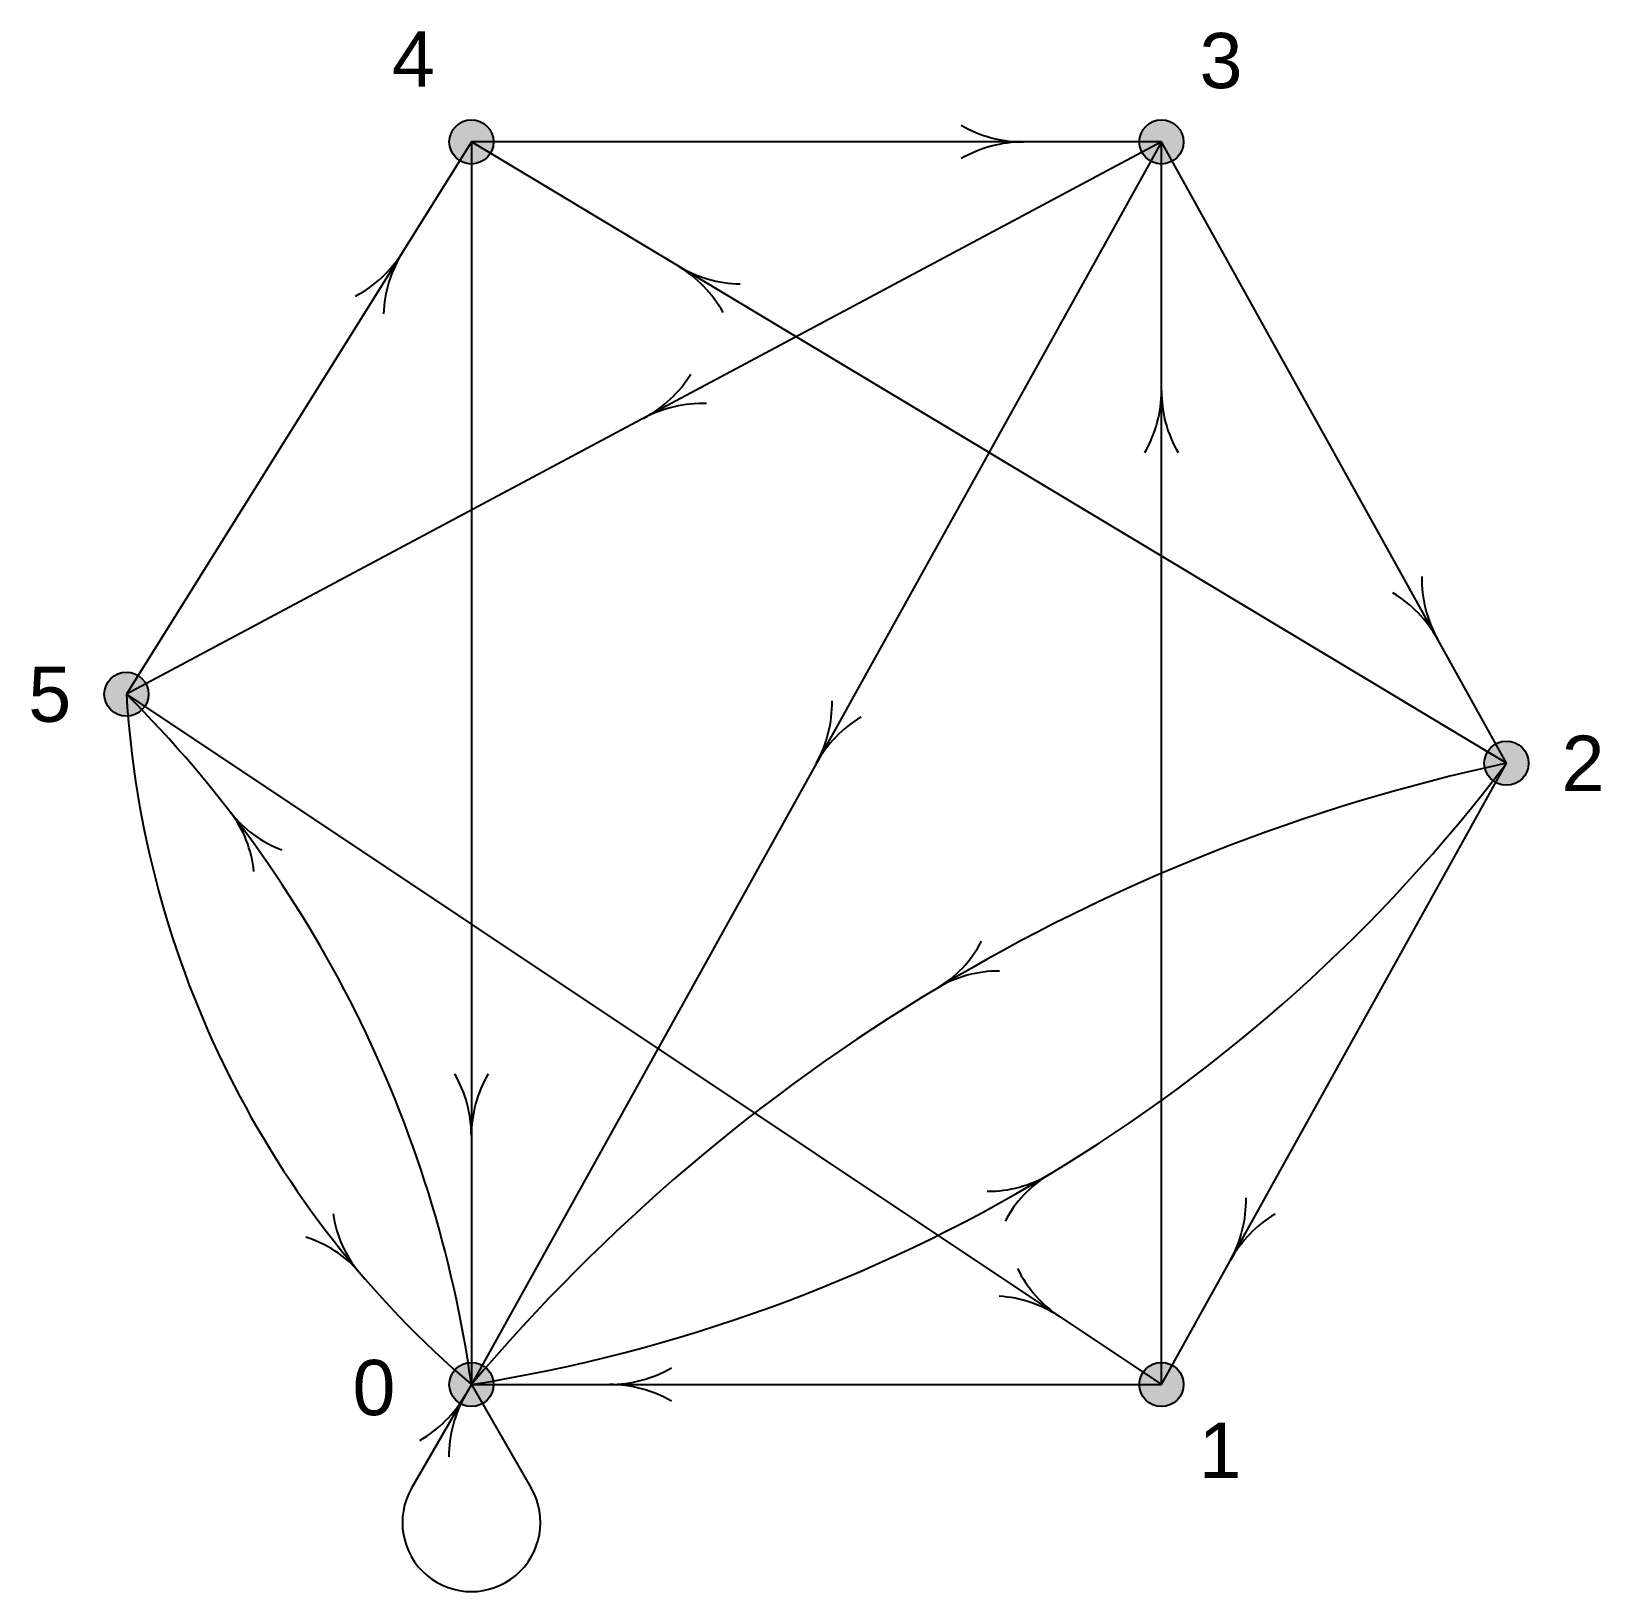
# Model space of a CAD drawing. Header units: inches. Extents: x 341 to 909, y 125 to 690.
import ezdxf
from ezdxf.enums import TextEntityAlignment as Align

# ---------------------------------------------------------------- set-up
doc = ezdxf.new("R2010")
doc.units = ezdxf.units.IN
doc.header["$MEASUREMENT"] = 0
doc.styles.get("Standard").update_dxf_attribs({"font": 'arial.ttf'})

msp = doc.modelspace()

# ---------------------------------------------------------------- hatches: boundary and pattern name
h = msp.add_hatch(color=255)
edge = h.paths.add_edge_path()
edge.add_arc((500, 650), 8, 0, 360)
h = msp.add_hatch(color=255)
edge = h.paths.add_edge_path()
edge.add_arc((750, 650), 8, 0, 360)
h = msp.add_hatch(color=255)
edge = h.paths.add_edge_path()
edge.add_arc((375, 450), 8, 0, 360)
h = msp.add_hatch(color=255)
edge = h.paths.add_edge_path()
edge.add_arc((875, 425), 8, 0, 360)
h = msp.add_hatch(color=255)
edge = h.paths.add_edge_path()
edge.add_arc((500, 200), 8, 0, 360)
h = msp.add_hatch(color=255)
edge = h.paths.add_edge_path()
edge.add_arc((750, 200), 8, 0, 360)

# ---------------------------------------------------------------- linework, layer by layer
for p, q in [((500, 650), (375, 450)), ((750, 650), (375, 450)), ((750, 650), (500, 650)), ((500, 650), (500, 200)), ((875, 425), (500, 650)), ((750, 650), (500, 200)), ((875, 425), (750, 650)), ((750, 200), (750, 650)), ((375, 450), (750, 200)), ((750, 200), (875, 425)), ((500, 200), (478.35, 162.5)), ((500, 200), (521.65, 162.5)), ((500, 200), (750, 200))]:
    msp.add_line(p, q)
for centre in [(500, 650), (750, 650), (375, 450), (875, 425), (500, 200), (750, 200)]:
    msp.add_circle(centre, 8)
for centre, radius, start, end in [((700, 695), 45, 240, 270), ((700, 605), 45, 90, 120), ((436.84, 633.85), 45, 297.9946, 327.9946), ((513.16, 586.15), 45, 147.9946, 177.9946), ((551.85, 566.41), 45, 29.0362, 59.0362), ((598.15, 643.59), 45, 239.0362, 269.0362), ((541.32, 589.71), 45, 298.0725, 328.0725), ((705, 560), 45, 330, 0), ((795, 560), 45, 180, 210), ((583.68, 510.29), 45, 88.0725, 118.0725), ((889.34, 491.85), 45, 179.0546, 209.0546), ((810.66, 448.15), 45, 29.0546, 59.0546), ((731.39, 471.95), 357.07, 183.5238, 229.6063), ((65.71, 139.1), 438.54, 7.9819, 45.1482), ((585.66, 446.85), 45, 330.9454, 0.9454), ((664.34, 403.15), 45, 120.9454, 150.9454), ((408.67, 777.22), 584.4, 278.99104, 322.93647), ((1017.44, -237.4), 677.54, 102.13592, 139.79159), ((379.34, 381.64), 42.07, 5.626, 37.715), ((445.9, 433.11), 42.07, 217.715, 249.8039), ((646.67, 380.55), 43.1, 300.9638, 332.2862), ((691.02, 306.63), 43.1, 89.6413, 120.9638), ((455, 290), 45, 0, 30), ((545, 290), 45, 150, 180), ((687.32, 312.8), 42.8, 269.4205, 300.9638), ((731.36, 239.4), 42.8, 120.9638, 152.507), ((735.66, 266.85), 45, 330.9454, 0.9454), ((490.97, 267.4), 41.41, 187.7878, 220.3898), ((814.34, 223.15), 45, 120.9454, 150.9454), ((427.89, 213.74), 41.41, 40.3898, 72.9918), ((738.19, 261.96), 45, 206.3099, 236.3099), ((688.27, 187.07), 45, 56.3099, 86.3099), ((550, 245), 45, 270, 300), ((550, 155), 45, 60, 90), ((458.86, 218.75), 45, 300, 330), ((536.81, 173.75), 45, 150, 180), ((500, 150), 25, 150, 30)]:
    msp.add_arc(centre, radius, start, end)

# ---------------------------------------------------------------- texts
msp.add_text('4', height=20).set_placement((486.76, 664.04), align=Align.BOTTOM_RIGHT)
msp.add_text('3', height=20).set_placement((763.83, 663.48), align=Align.BOTTOM_LEFT)
for s, p in [('5', (355, 450)), ('0', (472.47, 198.9))]:
    msp.add_text(s, height=20).set_placement(p, align=Align.MIDDLE_RIGHT)
msp.add_text('2', height=20).set_placement((895, 425), align=Align.MIDDLE_LEFT)
msp.add_text('1', height=20).set_placement((763.51, 186.2), align=Align.TOP_LEFT)

doc.saveas('drawing.dxf')
